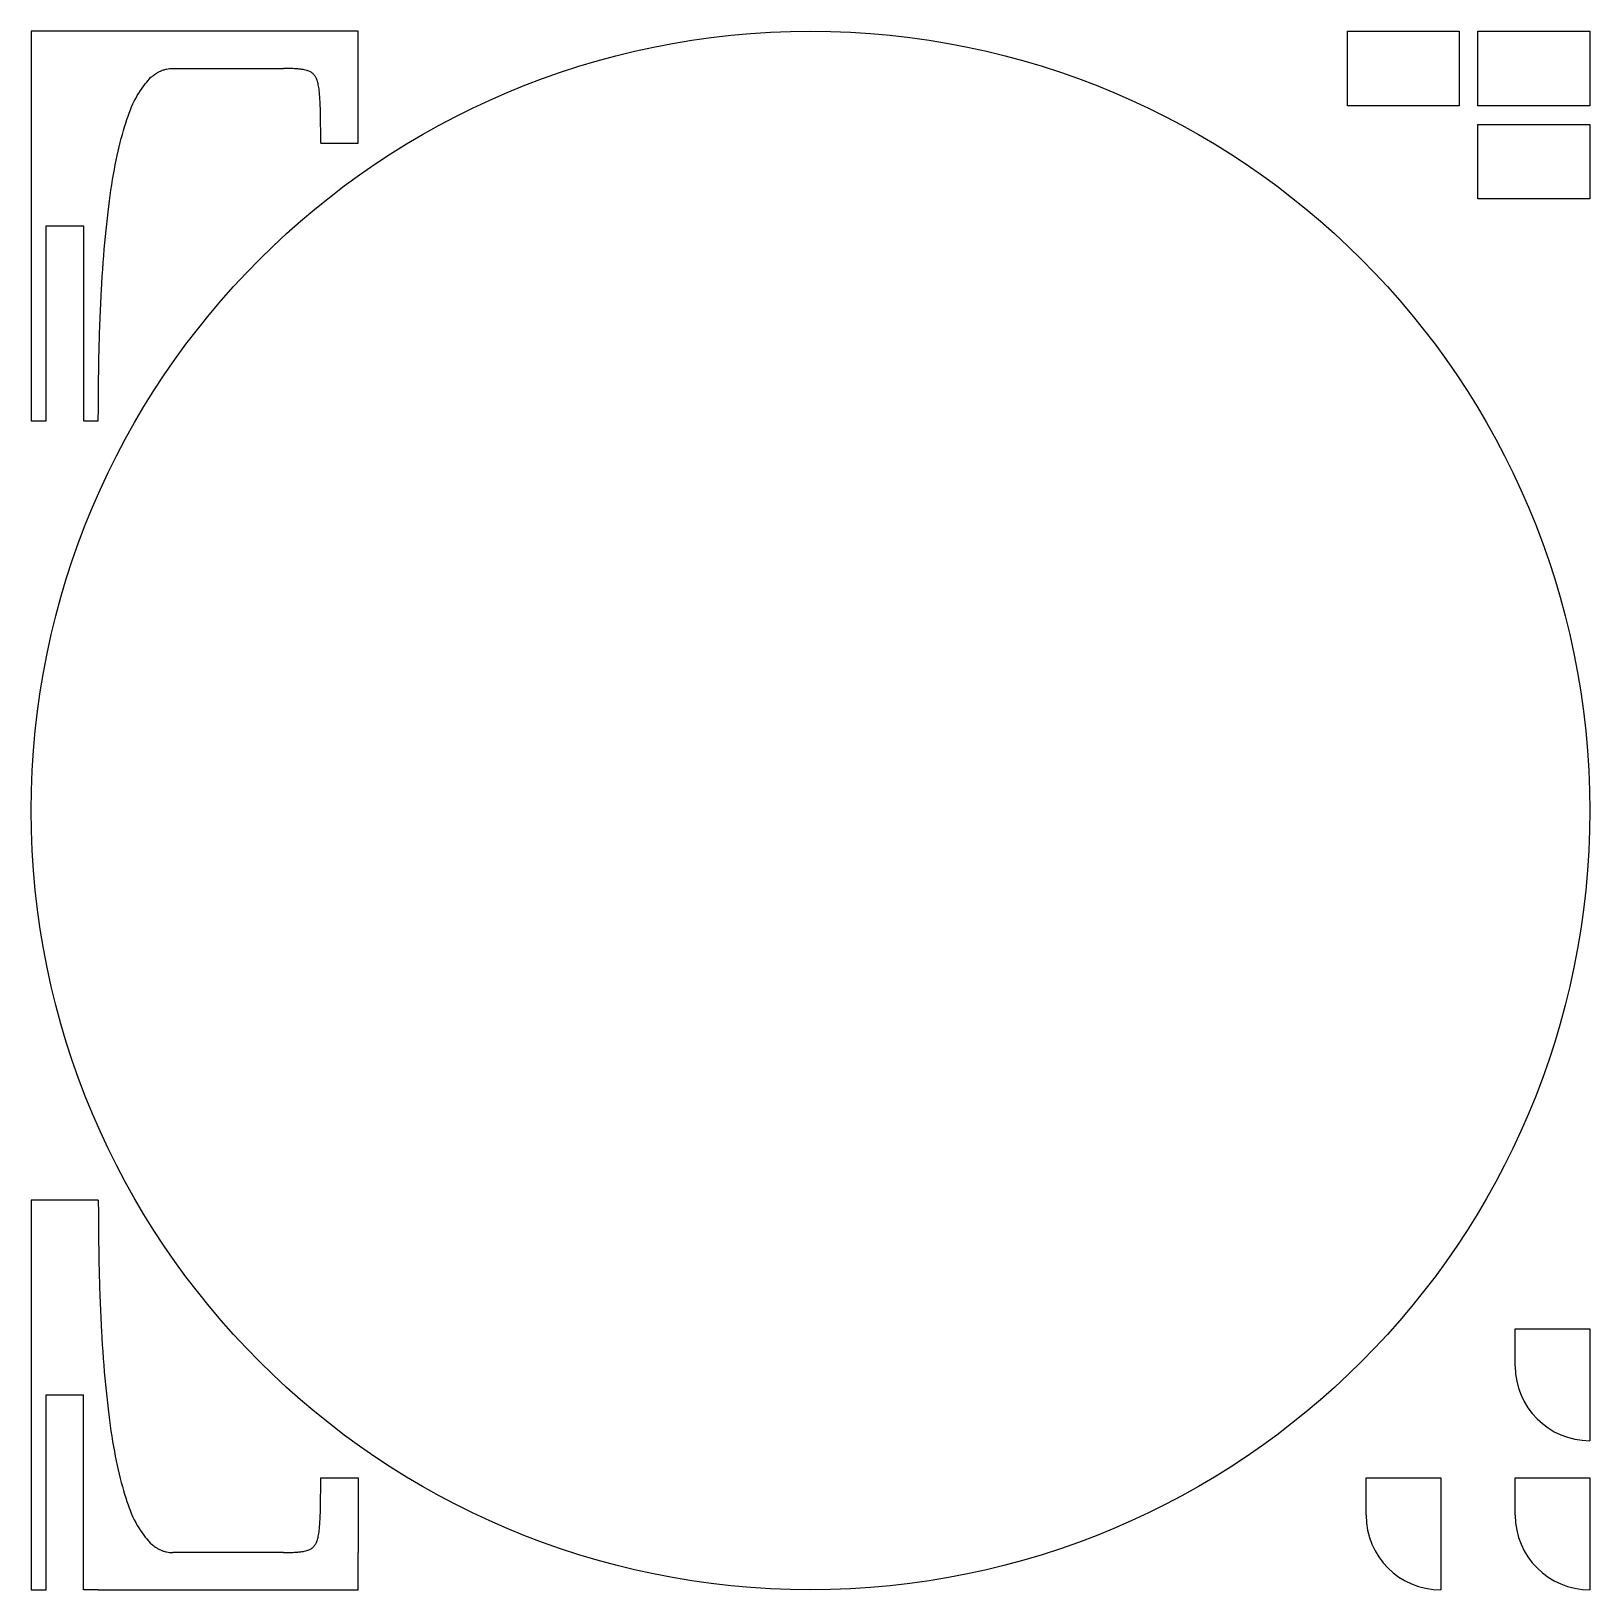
# Model space of a CAD drawing. Header units: millimetres. Extents: x 0 to 209, y 0 to 209.
import ezdxf

# ---------------------------------------------------------------- set-up
doc = ezdxf.new("R2010")
doc.units = ezdxf.units.MM
doc.layers.get('0').update_dxf_attribs({"linetype": 'CONTINUOUS'})

msp = doc.modelspace()

# ---------------------------------------------------------------- linework, layer by layer
for p, q in [((0, 209), (0, 156.75)), ((43.83, 209), (0, 209)), ((43.83, 194), (43.83, 209)), ((19, 204), (33.84, 204)), ((38.83, 194.01), (38.83, 194)), ((38.83, 194), (43.83, 194)), ((2, 156.75), (2, 182.88)), ((2, 182.88), (7, 182.88)), ((7, 182.88), (7, 156.75)), ((9, 156.75), (9, 156.77)), ((0, 156.75), (2, 156.75)), ((7, 156.75), (9, 156.75)), ((9, 52.25), (0, 52.25)), ((0, 52.25), (0, 0)), ((199, 30), (199, 35)), ((199, 35), (209, 35)), ((209, 35), (209, 20)), ((2, 0), (2, 26.13)), ((2, 26.13), (7, 26.13)), ((7, 0), (7, 26.13)), ((209, 20), (209, 20)), ((38.83, 14.99), (38.83, 15)), ((38.83, 15), (43.83, 15)), ((43.83, 15), (43.83, 5)), ((179, 10), (179, 15)), ((179, 15), (189, 15)), ((189, 15), (189, 0)), ((199, 10), (199, 15)), ((199, 15), (209, 15)), ((209, 15), (209, 0)), ((33.84, 5), (19, 5)), ((43.83, 0), (43.83, 5)), ((0, 0), (2, 0)), ((9, 0), (7, 0)), ((9, 0), (43.83, 0)), ((189, 0), (189, 0)), ((209, 0), (209, 0))]:
    msp.add_line(p, q)
for points in [[(176.5, 209), (191.5, 209), (191.5, 199), (176.5, 199)], [(194, 209), (209, 209), (209, 199), (194, 199)], [(194, 196.5), (209, 196.5), (209, 186.5), (194, 186.5)]]:
    msp.add_lwpolyline(points, close=True)
msp.add_circle((104.5, 104.5), 104.5)
for centre in [(209, 30), (189, 10), (209, 10)]:
    msp.add_arc(centre, 10, 180, 270)
for points in [[(9, 156.75), (9, 204), (19, 204)], [(9, 52.25), (9, 5), (19, 5)]]:
    msp.add_open_spline(points, degree=2)
for points in [[(38.83, 194), (38.83, 204), (33.83, 204)], [(33.83, 5), (38.83, 5), (38.83, 15)]]:
    msp.add_rational_spline(points, [1, 3, 1], degree=2)

doc.saveas('drawing.dxf')
